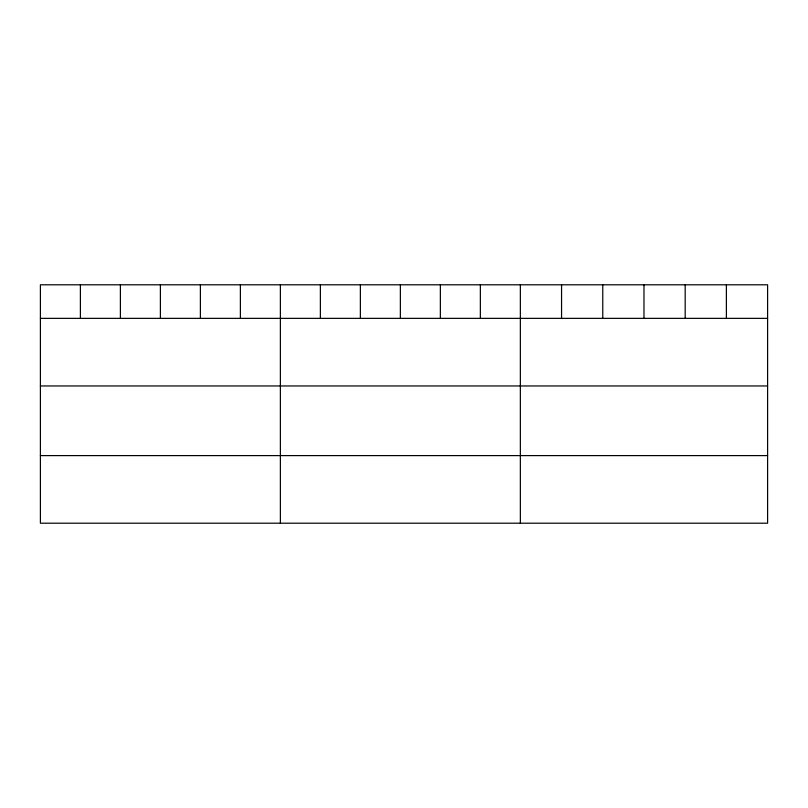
<?xml version="1.0" encoding="UTF-8"?>
<svg xmlns="http://www.w3.org/2000/svg" width="808" height="808" viewBox="0 0 808 808"><rect width="100%" height="100%" fill="white"/><g stroke="black" fill="none" stroke-linecap="round" stroke-linejoin="round"><path stroke-width="1.21" d="M767.6 318.362L767.6 523.2L40.4 523.2L40.4 284.8L767.6 284.8L767.6 318.362L40.4 318.362M40.4 385.961L767.6 385.961M40.4 455.601L767.6 455.601M726.392 284.8L726.392 318.362M685.184 284.8L685.184 318.362M643.976 284.8L643.976 318.362M602.768 284.8L602.768 318.362M561.56 284.8L561.56 318.362M520.352 284.8L520.352 523.2M480.356 284.8L480.356 318.362M440.36 284.8L440.36 318.362M400.364 284.8L400.364 318.362M360.368 284.8L360.368 318.362M320.372 284.8L320.372 318.362M280.376 284.8L280.376 523.2M240.38 284.8L240.38 318.362M200.384 284.8L200.384 318.362M160.388 284.8L160.388 318.362M120.392 284.8L120.392 318.362M80.396 284.8L80.396 318.362"/></g></svg>
